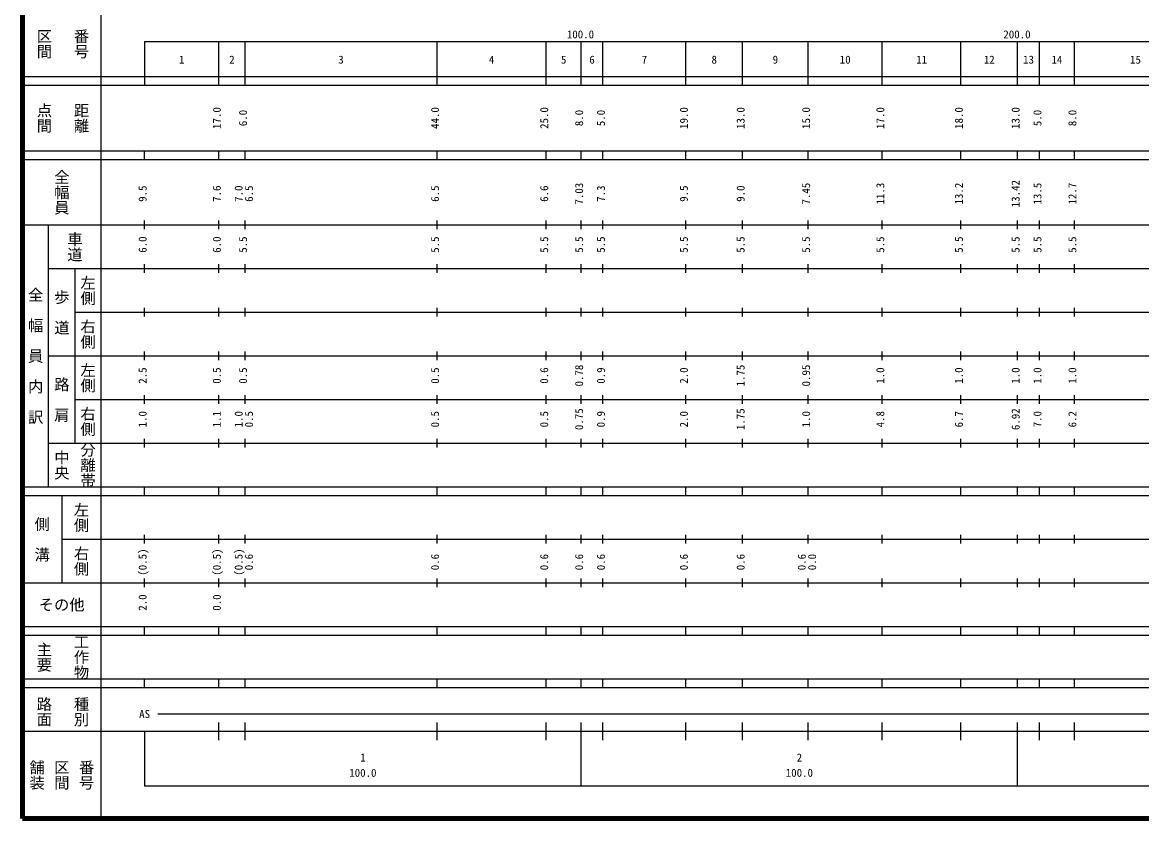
# Model space of a CAD drawing. Units: millimetres on the paper, enlarged 1000 times. Extents: x 40000 to 680000, y 20000 to 380000.
# Drawn here: x 40000 to 296402, y 20000 to 202409 of the extents above; entities that cross this region are included whole.
import ezdxf
from ezdxf.enums import TextEntityAlignment as Align

# ---------------------------------------------------------------- set-up
doc = ezdxf.new("R2010")
doc.units = ezdxf.units.MM
doc.header["$LTSCALE"] = 1000
doc.layers.add('M-TTL', color=2, linetype='Continuous', lineweight=140)
doc.layers.add('M-TTL-BAND', color=7, linetype='Continuous', lineweight=25)
doc.styles.add('@ＭＳ ゴシック', font='')
doc.styles.add('ＭＳ ゴシック', font='')
doc.styles.get('@ＭＳ ゴシック').set_extended_font_data('@MS Gothic')
doc.styles.get('ＭＳ ゴシック').set_extended_font_data('MS Gothic')

msp = doc.modelspace()

# ---------------------------------------------------------------- linework, layer by layer
at = {"layer": 'M-TTL'}
for p, q in [((40000, 380000), (40000, 20000)), ((40000, 20000), (680000, 20000))]:
    msp.add_line(p, q, dxfattribs=at)
at = {"layer": 'M-TTL-BAND'}
for p, q in [((58000, 370000), (58000, 20000)), ((68000, 198000), (579000, 198000)), ((68000, 198000), (68000, 188000)), ((85000, 188000), (85000, 198000)), ((91000, 188000), (91000, 198000)), ((135000, 188000), (135000, 198000)), ((160000, 188000), (160000, 198000)), ((168000, 188000), (168000, 198000)), ((173000, 188000), (173000, 198000)), ((192000, 188000), (192000, 198000)), ((205000, 188000), (205000, 198000)), ((220000, 188000), (220000, 198000)), ((237000, 188000), (237000, 198000)), ((255000, 188000), (255000, 198000)), ((268000, 188000), (268000, 198000)), ((273000, 188000), (273000, 198000)), ((281000, 188000), (281000, 198000)), ((40000, 190000), (579000, 190000)), ((40000, 188000), (579000, 188000)), ((40000, 173000), (579000, 173000)), ((68000, 171000), (68000, 173000)), ((85000, 171000), (85000, 173000)), ((91000, 171000), (91000, 173000)), ((135000, 171000), (135000, 173000)), ((160000, 171000), (160000, 173000)), ((168000, 171000), (168000, 173000)), ((173000, 171000), (173000, 173000)), ((192000, 171000), (192000, 173000)), ((205000, 171000), (205000, 173000)), ((220000, 171000), (220000, 173000)), ((237000, 171000), (237000, 173000)), ((255000, 171000), (255000, 173000)), ((268000, 171000), (268000, 173000)), ((273000, 171000), (273000, 173000)), ((281000, 171000), (281000, 173000)), ((40000, 171000), (579000, 171000)), ((68000, 155000), (68000, 157000)), ((85000, 155000), (85000, 157000)), ((91000, 155000), (91000, 157000)), ((135000, 155000), (135000, 157000)), ((160000, 155000), (160000, 157000)), ((168000, 155000), (168000, 157000)), ((173000, 155000), (173000, 157000)), ((192000, 155000), (192000, 157000)), ((205000, 155000), (205000, 157000)), ((220000, 155000), (220000, 157000)), ((237000, 155000), (237000, 157000)), ((255000, 155000), (255000, 157000)), ((268000, 155000), (268000, 157000)), ((273000, 155000), (273000, 157000)), ((281000, 155000), (281000, 157000)), ((40000, 156000), (579000, 156000)), ((46000, 96000), (46000, 156000)), ((68000, 145000), (68000, 147000)), ((85000, 145000), (85000, 147000)), ((91000, 145000), (91000, 147000)), ((135000, 145000), (135000, 147000)), ((160000, 145000), (160000, 147000)), ((168000, 145000), (168000, 147000)), ((173000, 145000), (173000, 147000)), ((192000, 145000), (192000, 147000)), ((205000, 145000), (205000, 147000)), ((220000, 145000), (220000, 147000)), ((237000, 145000), (237000, 147000)), ((255000, 145000), (255000, 147000)), ((268000, 145000), (268000, 147000)), ((273000, 145000), (273000, 147000)), ((281000, 145000), (281000, 147000)), ((46000, 146000), (579000, 146000)), ((52000, 146000), (52000, 106000)), ((52000, 136000), (579000, 136000)), ((68000, 135000), (68000, 137000)), ((85000, 135000), (85000, 137000)), ((91000, 135000), (91000, 137000)), ((135000, 135000), (135000, 137000)), ((160000, 135000), (160000, 137000)), ((168000, 135000), (168000, 137000)), ((173000, 135000), (173000, 137000)), ((192000, 135000), (192000, 137000)), ((205000, 135000), (205000, 137000)), ((220000, 135000), (220000, 137000)), ((237000, 135000), (237000, 137000)), ((255000, 135000), (255000, 137000)), ((268000, 135000), (268000, 137000)), ((273000, 135000), (273000, 137000)), ((281000, 135000), (281000, 137000)), ((46000, 126000), (579000, 126000)), ((68000, 125000), (68000, 127000)), ((85000, 125000), (85000, 127000)), ((91000, 125000), (91000, 127000)), ((135000, 125000), (135000, 127000)), ((160000, 125000), (160000, 127000)), ((168000, 125000), (168000, 127000)), ((173000, 125000), (173000, 127000)), ((192000, 125000), (192000, 127000)), ((205000, 125000), (205000, 127000)), ((220000, 125000), (220000, 127000)), ((237000, 125000), (237000, 127000)), ((255000, 125000), (255000, 127000)), ((268000, 125000), (268000, 127000)), ((273000, 125000), (273000, 127000)), ((281000, 125000), (281000, 127000)), ((52000, 116000), (579000, 116000)), ((68000, 115000), (68000, 117000)), ((85000, 115000), (85000, 117000)), ((91000, 115000), (91000, 117000)), ((135000, 115000), (135000, 117000)), ((160000, 115000), (160000, 117000)), ((168000, 115000), (168000, 117000)), ((173000, 115000), (173000, 117000)), ((192000, 115000), (192000, 117000)), ((205000, 115000), (205000, 117000)), ((220000, 115000), (220000, 117000)), ((237000, 115000), (237000, 117000)), ((255000, 115000), (255000, 117000)), ((268000, 115000), (268000, 117000)), ((273000, 115000), (273000, 117000)), ((281000, 115000), (281000, 117000)), ((46000, 106000), (579000, 106000)), ((68000, 105000), (68000, 107000)), ((85000, 105000), (85000, 107000)), ((91000, 105000), (91000, 107000)), ((135000, 105000), (135000, 107000)), ((160000, 105000), (160000, 107000)), ((168000, 105000), (168000, 107000)), ((173000, 105000), (173000, 107000)), ((192000, 105000), (192000, 107000)), ((205000, 105000), (205000, 107000)), ((220000, 105000), (220000, 107000)), ((237000, 105000), (237000, 107000)), ((255000, 105000), (255000, 107000)), ((268000, 105000), (268000, 107000)), ((273000, 105000), (273000, 107000)), ((281000, 105000), (281000, 107000)), ((40000, 96000), (579000, 96000)), ((68000, 94000), (68000, 96000)), ((85000, 94000), (85000, 96000)), ((91000, 94000), (91000, 96000)), ((135000, 94000), (135000, 96000)), ((160000, 94000), (160000, 96000)), ((168000, 94000), (168000, 96000)), ((173000, 94000), (173000, 96000)), ((192000, 94000), (192000, 96000)), ((205000, 94000), (205000, 96000)), ((220000, 94000), (220000, 96000)), ((237000, 94000), (237000, 96000)), ((255000, 94000), (255000, 96000)), ((268000, 94000), (268000, 96000)), ((273000, 94000), (273000, 96000)), ((281000, 94000), (281000, 96000)), ((40000, 94000), (579000, 94000)), ((49000, 94000), (49000, 74000)), ((68000, 83000), (68000, 85000)), ((85000, 83000), (85000, 85000)), ((91000, 83000), (91000, 85000)), ((135000, 83000), (135000, 85000)), ((160000, 83000), (160000, 85000)), ((168000, 83000), (168000, 85000)), ((173000, 83000), (173000, 85000)), ((192000, 83000), (192000, 85000)), ((205000, 83000), (205000, 85000)), ((220000, 83000), (220000, 85000)), ((237000, 83000), (237000, 85000)), ((255000, 83000), (255000, 85000)), ((268000, 83000), (268000, 85000)), ((273000, 83000), (273000, 85000)), ((281000, 83000), (281000, 85000)), ((49000, 84000), (579000, 84000)), ((68000, 73000), (68000, 75000)), ((85000, 73000), (85000, 75000)), ((91000, 73000), (91000, 75000)), ((135000, 73000), (135000, 75000)), ((160000, 73000), (160000, 75000)), ((168000, 73000), (168000, 75000)), ((173000, 73000), (173000, 75000)), ((192000, 73000), (192000, 75000)), ((205000, 73000), (205000, 75000)), ((220000, 73000), (220000, 75000)), ((237000, 73000), (237000, 75000)), ((255000, 73000), (255000, 75000)), ((268000, 73000), (268000, 75000)), ((273000, 73000), (273000, 75000)), ((281000, 73000), (281000, 75000)), ((40000, 74000), (579000, 74000)), ((40000, 64000), (579000, 64000)), ((40000, 62000), (579000, 62000)), ((68000, 62000), (68000, 64000)), ((85000, 62000), (85000, 64000)), ((91000, 62000), (91000, 64000)), ((135000, 62000), (135000, 64000)), ((160000, 62000), (160000, 64000)), ((168000, 62000), (168000, 64000)), ((173000, 62000), (173000, 64000)), ((192000, 62000), (192000, 64000)), ((205000, 62000), (205000, 64000)), ((220000, 62000), (220000, 64000)), ((237000, 62000), (237000, 64000)), ((255000, 62000), (255000, 64000)), ((268000, 62000), (268000, 64000)), ((273000, 62000), (273000, 64000)), ((281000, 62000), (281000, 64000)), ((40000, 52000), (579000, 52000)), ((68000, 50000), (68000, 52000)), ((85000, 50000), (85000, 52000)), ((91000, 50000), (91000, 52000)), ((135000, 50000), (135000, 52000)), ((160000, 50000), (160000, 52000)), ((168000, 50000), (168000, 52000)), ((173000, 50000), (173000, 52000)), ((192000, 50000), (192000, 52000)), ((205000, 50000), (205000, 52000)), ((220000, 50000), (220000, 52000)), ((237000, 50000), (237000, 52000)), ((255000, 50000), (255000, 52000)), ((268000, 50000), (268000, 52000)), ((273000, 50000), (273000, 52000)), ((281000, 50000), (281000, 52000)), ((40000, 50000), (579000, 50000)), ((71000, 44000), (565000, 44000)), ((85000, 38000), (85000, 42000)), ((91000, 38000), (91000, 42000)), ((135000, 38000), (135000, 42000)), ((160000, 38000), (160000, 42000)), ((168000, 27500), (168000, 42000)), ((173000, 38000), (173000, 42000)), ((192000, 38000), (192000, 42000)), ((205000, 38000), (205000, 42000)), ((220000, 38000), (220000, 42000)), ((237000, 38000), (237000, 42000)), ((255000, 38000), (255000, 42000)), ((268000, 27500), (268000, 42000)), ((273000, 38000), (273000, 42000)), ((281000, 38000), (281000, 42000)), ((40000, 40000), (579000, 40000)), ((68000, 40000), (68000, 27500)), ((68000, 27500), (579000, 27500))]:
    msp.add_line(p, q, dxfattribs=at)

# ---------------------------------------------------------------- texts
at = {"layer": 'M-TTL-BAND', "style": '@ＭＳ ゴシック'}
for s, p in [('区間', (45000, 197500)), ('番号', (53500, 197500)), ('点間', (45000, 180500)), ('距離', (53500, 180500)), ('全幅員', (49000, 163500)), ('車道', (52000, 151000)), ('左側', (55000, 141000)), ('全\u3000幅\u3000員\u3000内\u3000訳', (43000, 126000)), ('歩\u3000道', (49000, 136000)), ('右側', (55000, 131000)), ('左側', (55000, 121000)), ('路\u3000肩', (49000, 116000)), ('右側', (55000, 111000)), ('分離帯', (55000, 101000)), ('中央', (49000, 101000)), ('左側', (53500, 89000)), ('側\u3000溝', (44500, 84000)), ('右側', (53500, 79000)), ('工作物', (53500, 57000)), ('主要', (45000, 57000)), ('路面', (45000, 44500)), ('種別', (53500, 44500)), ('舗装', (43333, 30000)), ('区間', (49000, 30000)), ('番号', (54667, 30000))]:
    msp.add_text(s, height=2566, rotation=270, dxfattribs=at).set_placement(p, align=Align.MIDDLE_CENTER)
at = {"layer": 'M-TTL-BAND', "style": 'ＭＳ ゴシック'}
for s, p in [('100.0', (167844, 198195)), ('200.0', (267844, 198195)), ('1', (76500, 192405)), ('2', (88000, 192405)), ('3', (113000, 192405)), ('4', (147500, 192405)), ('5', (164000, 192405)), ('6', (170500, 192405)), ('7', (182500, 192405)), ('8', (198500, 192405)), ('9', (212500, 192405)), ('10', (228500, 192405)), ('11', (246000, 192405)), ('12', (261500, 192405)), ('13', (270500, 192405)), ('14', (277000, 192405)), ('15', (295000, 192405)), ('AS', (68000, 42500)), ('1', (118000, 32523)), ('2', (218000, 32523)), ('100.0', (118000, 29033)), ('100.0', (218000, 29033))]:
    msp.add_text(s, height=1833, dxfattribs=at).set_placement(p, align=Align.BOTTOM_CENTER)
for s, p in [('17.0', (86000, 180500)), ('6.0', (92000, 180500)), ('44.0', (136000, 180500)), ('25.0', (161000, 180500)), ('8.0', (169000, 180500)), ('5.0', (174000, 180500)), ('19.0', (193000, 180500)), ('13.0', (206000, 180500)), ('15.0', (221000, 180500)), ('17.0', (238000, 180500)), ('18.0', (256000, 180500)), ('13.0', (269000, 180500)), ('5.0', (274000, 180500)), ('8.0', (282000, 180500)), ('9.5', (69000, 163174)), ('7.6', (86000, 163174)), ('7.0', (91000, 163174)), ('6.5', (93370, 163174)), ('6.5', (136000, 163174)), ('6.6', (161000, 163174)), ('7.03', (169000, 163174)), ('7.3', (174000, 163174)), ('9.5', (193000, 163174)), ('9.0', (206000, 163174)), ('7.45', (221000, 163174)), ('11.3', (238000, 163174)), ('13.2', (256000, 163174)), ('13.42', (269000, 163174)), ('13.5', (274000, 163174)), ('12.7', (282000, 163174)), ('6.0', (69000, 151500)), ('6.0', (86000, 151500)), ('5.5', (92000, 151500)), ('5.5', (136000, 151500)), ('5.5', (161000, 151500)), ('5.5', (169000, 151500)), ('5.5', (174000, 151500)), ('5.5', (193000, 151500)), ('5.5', (206000, 151500)), ('5.5', (221000, 151500)), ('5.5', (238000, 151500)), ('5.5', (256000, 151500)), ('5.5', (269000, 151500)), ('5.5', (274000, 151500)), ('5.5', (282000, 151500)), ('2.5', (69000, 121500)), ('0.5', (86000, 121500)), ('0.5', (92000, 121500)), ('0.5', (136000, 121500)), ('0.6', (161000, 121500)), ('0.78', (169000, 121500)), ('0.9', (174000, 121500)), ('2.0', (193000, 121500)), ('1.75', (206000, 121500)), ('0.95', (221000, 121500)), ('1.0', (238000, 121500)), ('1.0', (256000, 121500)), ('1.0', (269000, 121500)), ('1.0', (274000, 121500)), ('1.0', (282000, 121500)), ('1.0', (69000, 111500)), ('1.1', (86000, 111500)), ('1.0', (91000, 111500)), ('0.5', (93370, 111500)), ('0.5', (136000, 111500)), ('0.5', (161000, 111500)), ('0.75', (169000, 111500)), ('0.9', (174000, 111500)), ('2.0', (193000, 111500)), ('1.75', (206000, 111500)), ('1.0', (221000, 111500)), ('4.8', (238000, 111500)), ('6.7', (256000, 111500)), ('6.92', (269000, 111500)), ('7.0', (274000, 111500)), ('6.2', (282000, 111500)), ('(0.5)', (69000, 78764)), ('(0.5)', (86000, 78764)), ('(0.5)', (91000, 78764)), ('0.6', (93370, 78764)), ('0.6', (136000, 78764)), ('0.6', (161000, 78764)), ('0.6', (169000, 78764)), ('0.6', (174000, 78764)), ('0.6', (193000, 78764)), ('0.6', (206000, 78764)), ('0.6', (220000, 78764)), ('0.0', (222370, 78764)), ('2.0', (69000, 69500)), ('0.0', (86000, 69500))]:
    msp.add_text(s, height=1833, rotation=90, dxfattribs=at).set_placement(p, align=Align.BOTTOM_CENTER)
msp.add_text('その他', height=2566, dxfattribs=at).set_placement((49000, 69000), align=Align.MIDDLE_CENTER)

doc.saveas('drawing.dxf')
